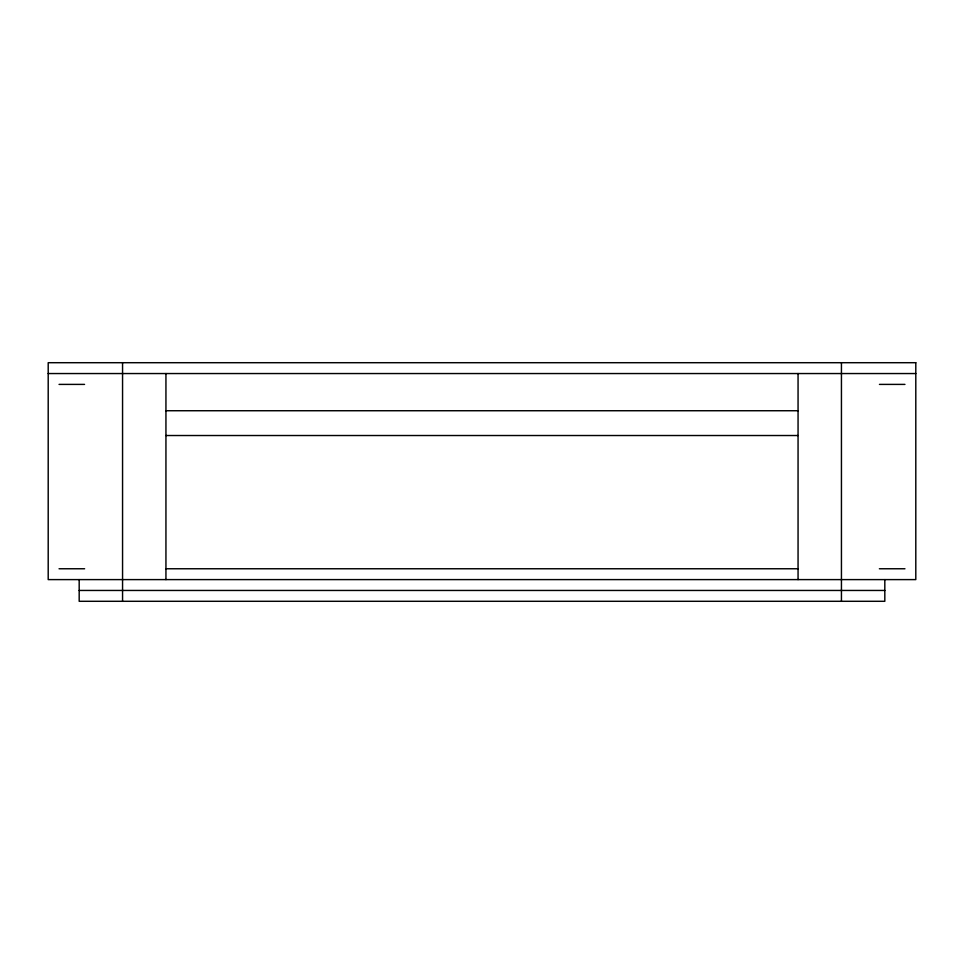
<?xml version="1.0" encoding="UTF-8"?>
<svg xmlns="http://www.w3.org/2000/svg" width="964" height="964" viewBox="0 0 964 964"><rect width="100%" height="100%" fill="white"/><g stroke="black" fill="none" stroke-linecap="round" stroke-linejoin="round"><path stroke-width="1.45" d="M48.2 373.55L915.8 373.55M59.045 384.395L84.555 384.395M879.445 384.395L904.955 384.395M165.941 410.736L798.059 410.736M165.941 435.523L798.059 435.523M59.045 568.76L84.627 568.76M165.916 568.76L798.084 568.76M879.373 568.76L904.955 568.76M79.181 590.45L884.819 590.45M884.819 579.605L884.819 601.295L79.181 601.295L79.181 579.605M841.439 362.705L841.439 601.295M798.059 373.55L798.059 579.605M165.941 373.55L165.941 579.605M122.561 362.705L122.561 601.295M915.8 362.705L48.2 362.705L48.2 579.605L915.8 579.605L915.8 362.705"/></g></svg>
